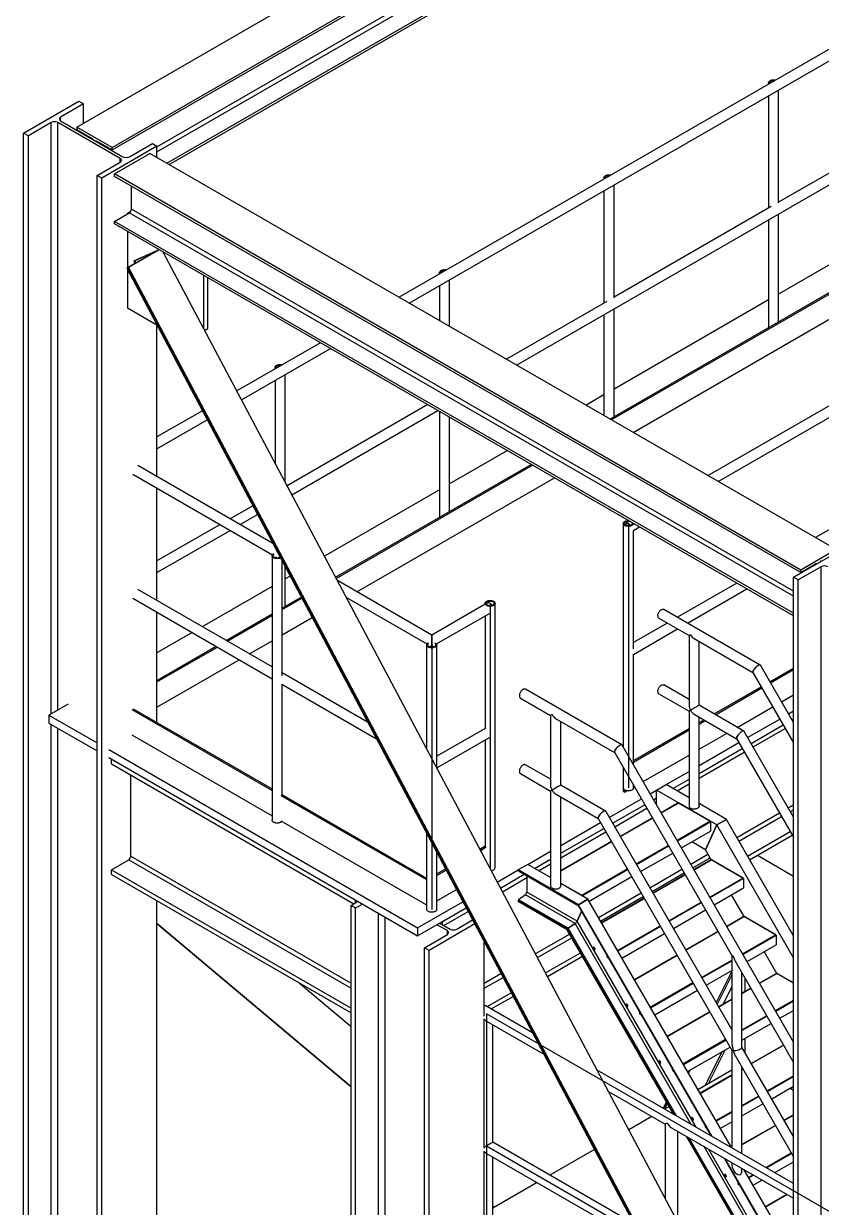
# Model space of a CAD drawing. Header units: inches. Extents: x -1490 to 2215, y -1057 to 1547.
# Drawn here: x -1363.4 to -1260, y 1190.7 to 1344.2 of the extents above; entities that cross this region are included whole.
import ezdxf

# ---------------------------------------------------------------- set-up
doc = ezdxf.new("R2010")
doc.units = ezdxf.units.IN
doc.header["$MEASUREMENT"] = 0

msp = doc.modelspace()

# ---------------------------------------------------------------- linework, layer by layer
at = {"color": 7, "linetype": 'Continuous', "lineweight": 25}
for p, q in [((-1356.51, 1330.75), (-1094.53, 1481.99)), ((-1351.92, 1328.1), (-1089.94, 1479.34)), ((-1351.92, 1327.78), (-1223.22, 1402.07)), ((-1346.11, 1328.19), (-1223.22, 1399.13)), ((-1346.11, 1327.53), (-1223.22, 1398.47)), ((-1344.83, 1326.05), (-1221.3, 1397.36)), ((-1344.54, 1325.88), (-1223.22, 1395.92)), ((-1193.41, 1378.71), (-1314.73, 1308.67)), ((-1313.42, 1307.91), (-1192.09, 1377.95)), ((-1299.49, 1299.88), (-1178.17, 1369.91)), ((-1287.4, 1292.89), (-1166.08, 1362.93)), ((-1287.22, 1292.79), (-1165.9, 1362.83)), ((-1284.39, 1291.16), (-1163.07, 1361.19)), ((-1266.84, 1336.5), (-1266.84, 1336.32)), ((-1265.53, 1320.91), (-1265.53, 1335.56)), ((-1363.39, 1329.97), (-1356.22, 1334.11)), ((-1355.62, 1333.76), (-1358.6, 1332.04)), ((-1356.22, 1334.11), (-1355.62, 1333.76)), ((-1355.62, 1331.27), (-1355.62, 1333.76)), ((-1266.84, 1334.8), (-1266.84, 1320.24)), ((-1245.17, 1332.75), (-1265.53, 1321)), ((-1359.81, 1331.34), (-1362.78, 1329.63)), ((-1359.81, 1254.67), (-1359.81, 1331.34)), ((-1350.9, 1326.69), (-1358.96, 1331.34)), ((-1358.96, 1255.16), (-1358.96, 1331.34)), ((-1358.6, 1331.55), (-1358.6, 1332.04)), ((-1358.6, 1331.55), (-1350.54, 1326.9)), ((-1356.51, 1330.75), (-1356.51, 1330.43)), ((-1351.92, 1328.1), (-1356.51, 1330.75)), ((-1362.78, 1329.63), (-1363.39, 1329.97)), ((-1363.39, 1053.24), (-1363.39, 1329.97)), ((-1362.78, 1052.89), (-1362.78, 1329.63)), ((-1356.51, 1330.43), (-1354.58, 1329.32)), ((-1355.62, 1329.83), (-1355.62, 1329.91)), ((-1353.91, 1328.85), (-1353.84, 1328.89)), ((-1353.84, 1328.89), (-1351.92, 1327.78)), ((-1346.11, 1328.27), (-1353.27, 1324.13)), ((-1351.92, 1327.78), (-1351.92, 1328.1)), ((-1349.69, 1326.9), (-1346.71, 1328.62)), ((-1346.71, 1328.62), (-1346.11, 1328.27)), ((-1346.11, 1326.78), (-1346.11, 1328.27)), ((-1353.87, 1324.48), (-1350.9, 1326.2)), ((-1351.63, 1324.67), (-1347.04, 1327.32)), ((-1350.9, 1326.2), (-1350.9, 1326.69)), ((-1258.07, 1275.96), (-1347.04, 1327.32)), ((-1351.63, 1324.34), (-1351.63, 1324.67)), ((-1262.67, 1273.31), (-1351.63, 1324.67)), ((-1353.27, 1324.13), (-1353.87, 1324.48)), ((-1353.87, 1047.75), (-1353.87, 1324.48)), ((-1353.27, 1047.4), (-1353.27, 1324.13)), ((-1262.67, 1272.99), (-1351.63, 1324.34)), ((-1349.42, 1320.12), (-1349.42, 1323.07)), ((-1288.17, 1324.19), (-1288.17, 1324.01)), ((-1286.85, 1308.6), (-1286.85, 1323.25)), ((-1288.17, 1322.49), (-1288.17, 1307.93)), ((-1263.6, 1270.58), (-1349.42, 1320.12)), ((-1266.49, 1320.44), (-1286.85, 1308.69)), ((-1245.52, 1320.64), (-1265.53, 1309.09)), ((-1351.63, 1318.52), (-1349.7, 1319.63)), ((-1263.6, 1267.7), (-1351.63, 1318.52)), ((-1351.63, 1318.2), (-1351.63, 1318.52)), ((-1349.95, 1319.57), (-1349.52, 1319.82)), ((-1349.88, 1319.53), (-1349.95, 1319.57)), ((-1349.95, 1319.57), (-1349.95, 1319.49)), ((-1263.6, 1269.93), (-1349.7, 1319.63)), ((-1266.84, 1318.72), (-1266.84, 1304.76)), ((-1265.53, 1305.52), (-1265.53, 1319.48)), ((-1263.6, 1267.38), (-1351.63, 1318.2)), ((-1349.95, 1317.23), (-1349.95, 1312.49)), ((-1349.84, 1312.56), (-1346.61, 1314.42)), ((-1345.81, 1314.83), (-1349.8, 1312.53)), ((-1346.58, 1314.46), (-1349, 1313.39)), ((-1348.73, 1313.58), (-1345.84, 1314.85)), ((-1346.58, 1314.46), (-1346.58, 1314.45)), ((-1345.33, 1314.56), (-1263.6, 1160.43)), ((-1350.02, 1312.44), (-1265.96, 1153.94)), ((-1349.95, 1312.32), (-1349.95, 1307.32)), ((-1349.8, 1312.53), (-1349.93, 1312.47)), ((-1349.93, 1312.47), (-1265.87, 1153.97)), ((-1349.8, 1312.53), (-1265.74, 1154.03)), ((-1349.09, 1313.36), (-1348.94, 1313.08)), ((-1349, 1313.39), (-1348.86, 1313.13)), ((-1348.91, 1313.47), (-1348.73, 1313.58)), ((-1227.23, 1312.94), (-1274.68, 1285.55)), ((-1340.05, 1304.61), (-1340.05, 1311.51)), ((-1339.52, 1304.62), (-1339.52, 1311.21)), ((-1309.49, 1311.88), (-1309.49, 1311.7)), ((-1308.18, 1304.89), (-1308.18, 1310.94)), ((-1273.36, 1284.79), (-1226.45, 1311.87)), ((-1309.49, 1310.18), (-1309.49, 1305.65)), ((-1287.82, 1308.13), (-1300.81, 1300.63)), ((-1266.84, 1308.33), (-1286.85, 1296.78)), ((-1349.95, 1307.32), (-1346.13, 1305.12)), ((-1288.17, 1306.41), (-1288.17, 1293.34)), ((-1286.85, 1293.21), (-1286.85, 1307.17)), ((-1346.11, 1285.43), (-1346.11, 1305.07)), ((-1339.93, 1304.38), (-1339.52, 1304.62)), ((-1324.93, 1302.78), (-1335.77, 1296.53)), ((-1335.15, 1295.36), (-1323.62, 1302.02)), ((-1265.72, 1301.94), (-1265.73, 1301.93)), ((-1330.81, 1299.57), (-1330.81, 1299.39)), ((-1329.5, 1284.7), (-1329.5, 1298.63)), ((-1330.81, 1297.87), (-1330.81, 1287.18)), ((-1288.17, 1296.02), (-1290.49, 1294.68)), ((-1227.23, 1296.87), (-1260.76, 1277.51)), ((-1340.22, 1293.96), (-1346.11, 1290.56)), ((-1311.01, 1294.75), (-1329.24, 1284.22)), ((-1328.62, 1283.06), (-1309.69, 1293.99)), ((-1309.49, 1293.87), (-1309.49, 1280.14)), ((-1346.11, 1289.04), (-1339.6, 1292.8)), ((-1308.18, 1280.9), (-1308.18, 1293.11)), ((-1300.69, 1288.79), (-1308.18, 1284.47)), ((-1331.1, 1276.76), (-1348.58, 1286.86)), ((-1322.95, 1272.37), (-1297.6, 1287)), ((-1322.87, 1272.21), (-1297.42, 1286.9)), ((-1349.24, 1285.72), (-1331.15, 1275.28)), ((-1320.21, 1270.48), (-1294.59, 1285.27)), ((-1346.11, 1269.35), (-1346.11, 1283.91)), ((-1309.49, 1283.71), (-1324.41, 1275.1)), ((-1333.69, 1281.65), (-1336.63, 1279.96)), ((-1335.31, 1279.2), (-1333.07, 1280.49)), ((-1337.94, 1279.2), (-1346.11, 1274.48)), ((-1285.67, 1279.35), (-1285.67, 1250.33)), ((-1285.21, 1279.47), (-1285.35, 1279.39)), ((-1284.35, 1279.17), (-1284.35, 1279.35)), ((-1284.35, 1278.45), (-1283.57, 1278.9)), ((-1346.11, 1272.97), (-1336.63, 1278.44)), ((-1308.36, 1277.32), (-1308.37, 1277.31)), ((-1284.35, 1263.1), (-1284.35, 1278.45)), ((-1263.6, 1272.37), (-1256.43, 1276.5)), ((-1258.07, 1275.96), (-1262.67, 1273.31)), ((-1331.18, 1275.16), (-1331.18, 1240.87)), ((-1330.73, 1275.04), (-1330.44, 1274.86)), ((-1329.94, 1274.58), (-1329.94, 1274.57)), ((-1329.87, 1259.58), (-1329.87, 1274.45)), ((-1262.67, 1272.99), (-1260.74, 1274.1)), ((-1260.67, 1274.06), (-1260.74, 1274.1)), ((-1329.5, 1268.59), (-1329.5, 1273.75)), ((-1328.85, 1272.53), (-1329.5, 1272.16)), ((-1262.99, 1272.02), (-1263.6, 1272.37)), ((-1263.6, 995.63), (-1263.6, 1272.37)), ((-1260.02, 1273.74), (-1262.99, 1272.02)), ((-1262.67, 1273.31), (-1262.67, 1272.99)), ((-1260.02, 1150.95), (-1260.02, 1273.74)), ((-1331.18, 1271.19), (-1340.24, 1265.96)), ((-1310.5, 1264.87), (-1322.72, 1271.93)), ((-1270.96, 1271.62), (-1278.65, 1267.19)), ((-1277.33, 1266.43), (-1269.64, 1270.87)), ((-1262.99, 995.28), (-1262.99, 1272.02)), ((-1349.24, 1269.64), (-1331.18, 1259.22)), ((-1331.18, 1260.74), (-1348.58, 1270.78)), ((-1329.87, 1268.37), (-1327.4, 1269.8)), ((-1329.87, 1268.17), (-1327.32, 1269.64)), ((-1321.56, 1269.74), (-1311.13, 1263.72)), ((-1321.55, 1269.71), (-1321.53, 1269.72)), ((-1346.11, 1253.64), (-1346.11, 1267.83)), ((-1303.59, 1268.86), (-1310.5, 1264.87)), ((-1303.59, 1268.98), (-1303.59, 1268.86)), ((-1303.29, 1269.03), (-1303.4, 1268.97)), ((-1302.28, 1234.69), (-1302.28, 1268.98)), ((-1267.91, 1260.99), (-1280.41, 1268.2)), ((-1337.14, 1264.18), (-1331.18, 1267.62)), ((-1336.96, 1264.07), (-1331.18, 1267.41)), ((-1329.87, 1264.9), (-1325.99, 1267.14)), ((-1309.87, 1263.72), (-1302.99, 1267.69)), ((-1303.59, 1267.34), (-1303.59, 1252.78)), ((-1279.96, 1266.43), (-1284.35, 1263.89)), ((-1281.07, 1267.06), (-1277.15, 1264.81)), ((-1341.55, 1265.2), (-1346.11, 1262.58)), ((-1329.69, 1265.01), (-1329.7, 1265)), ((-1310.5, 1263.35), (-1310.5, 1264.87)), ((-1310.5, 1264.87), (-1310.5, 1263.58)), ((-1284.35, 1262.37), (-1278.65, 1265.67)), ((-1277.15, 1264.81), (-1277.15, 1255.77)), ((-1346.11, 1259), (-1338.45, 1263.42)), ((-1346.11, 1258.8), (-1338.28, 1263.32)), ((-1334.13, 1262.44), (-1331.18, 1264.14)), ((-1311.16, 1263.6), (-1311.16, 1250.12)), ((-1310.71, 1263.48), (-1310.5, 1263.35)), ((-1310.5, 1263.58), (-1310.5, 1263.35)), ((-1310.5, 1263.35), (-1310.29, 1263.48)), ((-1309.84, 1247.64), (-1309.84, 1263.6)), ((-1276.49, 1264.43), (-1268.86, 1260.02)), ((-1275.84, 1255.77), (-1275.84, 1264.05)), ((-1346.11, 1255.53), (-1335.45, 1261.68)), ((-1284.35, 1248.05), (-1284.35, 1262.38)), ((-1263.6, 1253.53), (-1267.89, 1260.97)), ((-1266.66, 1258.83), (-1263.6, 1260.6)), ((-1266.57, 1258.68), (-1263.6, 1260.39)), ((-1318.81, 1253.6), (-1329.87, 1259.98)), ((-1268.87, 1260.04), (-1263.6, 1250.9)), ((-1329.94, 1258.5), (-1317.65, 1251.41)), ((-1329.87, 1244.16), (-1329.87, 1258.46)), ((-1285.86, 1250.63), (-1298.35, 1257.85)), ((-1281.07, 1257.27), (-1277.15, 1255.01)), ((-1277.15, 1256.53), (-1280.41, 1258.41)), ((-1273.9, 1254.65), (-1267.79, 1258.17)), ((-1273.72, 1254.55), (-1267.71, 1258.02)), ((-1265.15, 1256.23), (-1263.6, 1257.12)), ((-1357.61, 1255.93), (-1360.11, 1254.49)), ((-1299.01, 1256.71), (-1295.09, 1254.45)), ((-1270.04, 1252.42), (-1275.84, 1255.77)), ((-1270.89, 1252.91), (-1266.29, 1255.57)), ((-1360.11, 1254.49), (-1353.87, 1250.89)), ((-1360.11, 1254.49), (-1360.11, 1253.47)), ((-1349.37, 1255.22), (-1331.18, 1244.72)), ((-1349.2, 1255.32), (-1331.18, 1244.92)), ((-1295.09, 1254.45), (-1295.09, 1245.41)), ((-1294.44, 1254.07), (-1286.8, 1249.66)), ((-1277.15, 1255.01), (-1277.15, 1242.68)), ((-1276.49, 1254.63), (-1270.98, 1251.44)), ((-1275.84, 1242.68), (-1275.84, 1254.25)), ((-1269.55, 1251.59), (-1265.38, 1253.99)), ((-1264.24, 1254.65), (-1263.6, 1255.03)), ((-1263.8, 1253.89), (-1263.6, 1254)), ((-1263.8, 1253.89), (-1263.6, 1254)), ((-1360.11, 1253.47), (-1353.87, 1249.87)), ((-1359.81, 1054.61), (-1359.81, 1253.29)), ((-1358.96, 1054.61), (-1358.96, 1252.8)), ((-1303.59, 1252.78), (-1309.84, 1249.18)), ((-1293.78, 1245.41), (-1293.78, 1253.69)), ((-1284.35, 1248.61), (-1277.15, 1252.77)), ((-1284.35, 1248.41), (-1277.15, 1252.57)), ((-1275.84, 1253.53), (-1275.21, 1253.89)), ((-1275.84, 1253.33), (-1275.04, 1253.79)), ((-1269.11, 1250.82), (-1264.94, 1253.23)), ((-1269.11, 1250.82), (-1264.94, 1253.23)), ((-1268.84, 1250.37), (-1264.68, 1252.77)), ((-1349.37, 1251.95), (-1331.18, 1241.45)), ((-1309.84, 1247.66), (-1302.99, 1251.61)), ((-1303.59, 1251.27), (-1303.59, 1237.51)), ((-1275.84, 1250.06), (-1272.21, 1252.15)), ((-1275.84, 1247.96), (-1270.69, 1250.93)), ((-1270.99, 1251.46), (-1263.6, 1238.65)), ((-1263.6, 1241.28), (-1270.01, 1252.39)), ((-1352.37, 1250.02), (-1312.32, 1226.9)), ((-1286.81, 1249.68), (-1271.59, 1223.32)), ((-1263.6, 1212.1), (-1285.83, 1250.61)), ((-1275.84, 1246.94), (-1270.24, 1250.17)), ((-1275.84, 1246.94), (-1270.24, 1250.17)), ((-1275.84, 1246.33), (-1269.98, 1249.71)), ((-1352.37, 1249), (-1312.32, 1225.88)), ((-1352.02, 1248.79), (-1320.42, 1230.55)), ((-1352.02, 1248.18), (-1352.02, 1248.79)), ((-1352.02, 1248.18), (-1320.59, 1230.04)), ((-1295.09, 1246.17), (-1298.35, 1248.05)), ((-1283.09, 1245.87), (-1277.15, 1249.3)), ((-1349.49, 1236.21), (-1349.49, 1246.72)), ((-1299.01, 1246.91), (-1295.09, 1244.65)), ((-1285.67, 1247.7), (-1285.67, 1245.05)), ((-1285.63, 1244.61), (-1285.63, 1247.63)), ((-1280.12, 1245.49), (-1277.15, 1247.2)), ((-1287.98, 1242.06), (-1293.78, 1245.41)), ((-1285.45, 1244.51), (-1285.45, 1244.77)), ((-1284.35, 1245.05), (-1284.35, 1245.42)), ((-1284.35, 1245.14), (-1284.23, 1245.21)), ((-1282.18, 1244.3), (-1281.36, 1244.77)), ((-1281.36, 1244.77), (-1280.12, 1245.49)), ((-1281.36, 1242.86), (-1281.36, 1244.77)), ((-1273.55, 1240.27), (-1281.36, 1244.77)), ((-1277.15, 1243.78), (-1280.12, 1245.49)), ((-1279.23, 1244.98), (-1277.15, 1246.18)), ((-1279.23, 1244.98), (-1277.15, 1246.18)), ((-1278.7, 1244.67), (-1277.15, 1245.57)), ((-1330.06, 1244.07), (-1311.16, 1233.16)), ((-1329.92, 1244.19), (-1311.16, 1233.36)), ((-1295.09, 1244.65), (-1295.09, 1232.32)), ((-1294.44, 1244.27), (-1288.92, 1241.09)), ((-1293.78, 1232.32), (-1293.78, 1243.89)), ((-1287.49, 1241.23), (-1283.32, 1243.64)), ((-1285.63, 1244.61), (-1285.45, 1244.51)), ((-1285.45, 1244.51), (-1285.15, 1244.68)), ((-1281.74, 1243.53), (-1281.36, 1243.75)), ((-1281.74, 1243.53), (-1281.36, 1243.75)), ((-1271.6, 1213.71), (-1287.95, 1242.03)), ((-1287.05, 1240.47), (-1282.88, 1242.87)), ((-1287.05, 1240.47), (-1282.88, 1242.87)), ((-1286.78, 1240.01), (-1282.62, 1242.41)), ((-1281.48, 1243.07), (-1281.36, 1243.14)), ((-1278.56, 1243.1), (-1280.76, 1241.83)), ((-1280.75, 1241.81), (-1278.53, 1243.09)), ((-1274.43, 1240.73), (-1278.53, 1243.09)), ((-1274.4, 1240.73), (-1278.5, 1243.1)), ((-1272.31, 1240.98), (-1275.84, 1243.02)), ((-1270.95, 1238.63), (-1265.42, 1241.82)), ((-1264.29, 1242.48), (-1263.6, 1242.87)), ((-1264, 1241.99), (-1263.6, 1242.22)), ((-1330.06, 1240.8), (-1311.16, 1229.89)), ((-1293.78, 1237.6), (-1288.63, 1240.58)), ((-1288.93, 1241.1), (-1271.59, 1211.07)), ((-1281.9, 1241.17), (-1286.06, 1238.76)), ((-1286.05, 1238.75), (-1281.89, 1241.15)), ((-1278.7, 1238.27), (-1274.43, 1240.73)), ((-1278.66, 1238.19), (-1274.39, 1240.66)), ((-1275.02, 1237.03), (-1273.55, 1240.27)), ((-1273.55, 1240.27), (-1275.02, 1237.03)), ((-1274.4, 1240.7), (-1274.39, 1240.71)), ((-1274.4, 1240.68), (-1274.37, 1240.69)), ((-1274.39, 1240.71), (-1274.39, 1240.68)), ((-1274.39, 1240.66), (-1274.35, 1240.68)), ((-1274.37, 1240.69), (-1274.35, 1240.68)), ((-1274.35, 1240.68), (-1274.35, 1239.44)), ((-1273.55, 1240.27), (-1272.31, 1240.98)), ((-1272.31, 1240.98), (-1273.55, 1240.27)), ((-1263.6, 1223.03), (-1273.55, 1240.27)), ((-1263.6, 1225.88), (-1272.31, 1240.98)), ((-1270.67, 1238.14), (-1265.14, 1241.33)), ((-1311.16, 1239.16), (-1311.16, 1229.31)), ((-1293.78, 1236.58), (-1288.19, 1239.81)), ((-1293.78, 1236.58), (-1288.19, 1239.81)), ((-1293.78, 1235.97), (-1287.92, 1239.35)), ((-1278.13, 1237.27), (-1274.35, 1239.44)), ((-1269.55, 1236.2), (-1264.02, 1239.39)), ((-1269.29, 1235.74), (-1263.76, 1238.93)), ((-1304.26, 1237.12), (-1303.56, 1237.53)), ((-1304.18, 1236.96), (-1303.43, 1237.4)), ((-1287.2, 1238.11), (-1293.78, 1234.31)), ((-1293.78, 1234.29), (-1287.19, 1238.09)), ((-1284.01, 1235.2), (-1279.84, 1237.61)), ((-1283.97, 1235.13), (-1279.8, 1237.54)), ((-1275.02, 1237.03), (-1276.77, 1238.05)), ((-1352.02, 1234.42), (-1349.77, 1235.72)), ((-1349.77, 1235.72), (-1320.96, 1219.08)), ((-1349.49, 1236.21), (-1320.96, 1219.74)), ((-1309.84, 1229.31), (-1309.84, 1236.68)), ((-1298.06, 1235.13), (-1295.09, 1236.84)), ((-1297.17, 1234.62), (-1295.09, 1235.82)), ((-1297.17, 1234.62), (-1295.09, 1235.82)), ((-1283.43, 1234.2), (-1279.26, 1236.61)), ((-1276.92, 1235.18), (-1274.69, 1236.47)), ((-1276.64, 1234.69), (-1274.41, 1235.98)), ((-1274.31, 1235.74), (-1276.51, 1234.46)), ((-1276.5, 1234.45), (-1274.28, 1235.73)), ((-1274.27, 1235.74), (-1275.02, 1237.03)), ((-1270.18, 1233.37), (-1274.28, 1235.73)), ((-1270.15, 1233.37), (-1274.25, 1235.74)), ((-1268.27, 1236.32), (-1263.6, 1233.63)), ((-1352.02, 1233.81), (-1352.02, 1234.42)), ((-1352.02, 1234.42), (-1320.96, 1216.5)), ((-1309.84, 1233.9), (-1308.71, 1234.55)), ((-1309.84, 1233.69), (-1308.63, 1234.4)), ((-1302, 1232.85), (-1299.3, 1234.42)), ((-1298.06, 1235.13), (-1299.3, 1234.42)), ((-1299.3, 1234.42), (-1299.3, 1234.34)), ((-1291.49, 1229.91), (-1299.3, 1234.42)), ((-1291.52, 1229.85), (-1299.3, 1234.34)), ((-1299.27, 1234.29), (-1291.52, 1229.81)), ((-1295.09, 1233.42), (-1298.06, 1235.13)), ((-1296.64, 1234.31), (-1295.09, 1235.21)), ((-1291.05, 1231.14), (-1285.15, 1234.55)), ((-1291.01, 1231.06), (-1285.1, 1234.48)), ((-1282.23, 1232.12), (-1278.06, 1234.52)), ((-1281.94, 1231.63), (-1277.78, 1234.03)), ((-1352.02, 1233.81), (-1320.96, 1215.88)), ((-1301.59, 1232.07), (-1298.51, 1233.85)), ((-1301.59, 1232.07), (-1298.51, 1233.85)), ((-1301.34, 1231.6), (-1298.19, 1233.42)), ((-1298.19, 1233.66), (-1298.19, 1231.54)), ((-1295.09, 1233.55), (-1295.18, 1233.5)), ((-1295.15, 1233.5), (-1295.09, 1233.53)), ((-1295.15, 1233.5), (-1295.09, 1233.47)), ((-1293.78, 1232.71), (-1291.05, 1231.14)), ((-1290.26, 1230.63), (-1293.78, 1232.66)), ((-1290.1, 1230.35), (-1284.57, 1233.55)), ((-1277.65, 1233.81), (-1281.81, 1231.4)), ((-1281.8, 1231.39), (-1277.64, 1233.79)), ((-1274.45, 1230.9), (-1270.18, 1233.37)), ((-1274.41, 1230.83), (-1270.14, 1233.3)), ((-1270.15, 1233.34), (-1270.14, 1233.35)), ((-1270.15, 1233.32), (-1270.12, 1233.33)), ((-1270.14, 1233.35), (-1270.14, 1233.32)), ((-1270.14, 1233.3), (-1270.1, 1233.32)), ((-1270.12, 1233.33), (-1270.1, 1233.32)), ((-1270.1, 1233.32), (-1270.1, 1232.08)), ((-1309.84, 1230.43), (-1307.3, 1231.89)), ((-1298.36, 1231.21), (-1299.23, 1230.54)), ((-1291.91, 1227.48), (-1298.36, 1231.21)), ((-1291.65, 1227.76), (-1298.19, 1231.54)), ((-1291.05, 1231.11), (-1291.05, 1231.14)), ((-1288.9, 1228.27), (-1283.37, 1231.46)), ((-1288.61, 1227.78), (-1283.08, 1230.97)), ((-1273.88, 1229.9), (-1270.1, 1232.08)), ((-1270.02, 1228.38), (-1271.65, 1231.19)), ((-1346.11, 1230.39), (-1346.1, 1230.4)), ((-1346.11, 1051.53), (-1346.11, 1230.4)), ((-1320.96, 1229.83), (-1320.06, 1230.35)), ((-1320.36, 1229.48), (-1320.96, 1229.83)), ((-1320.96, 1028.75), (-1320.96, 1229.83)), ((-1320.42, 1230.55), (-1320.42, 1230.14)), ((-1319.46, 1230), (-1320.36, 1229.48)), ((-1320.36, 1028.4), (-1320.36, 1229.48)), ((-1312.32, 1226.9), (-1306.45, 1230.29)), ((-1312.32, 1225.88), (-1306.04, 1229.51)), ((-1309.1, 1227.74), (-1306.04, 1229.51)), ((-1292.93, 1226.74), (-1299.3, 1230.41)), ((-1299.3, 1230.41), (-1299.3, 1230.33)), ((-1292.96, 1226.67), (-1299.3, 1230.33)), ((-1292.83, 1226.85), (-1299.23, 1230.54)), ((-1291.53, 1229.82), (-1274.26, 1199.91)), ((-1291.52, 1229.85), (-1291.49, 1229.91)), ((-1291.49, 1229.91), (-1291.52, 1229.85)), ((-1274.23, 1199.89), (-1291.52, 1229.85)), ((-1291.49, 1229.91), (-1290.26, 1230.63)), ((-1290.26, 1230.63), (-1291.49, 1229.91)), ((-1274.13, 1199.84), (-1291.49, 1229.91)), ((-1271.66, 1198.41), (-1290.26, 1230.63)), ((-1282.95, 1230.74), (-1288.48, 1227.55)), ((-1288.47, 1227.54), (-1282.94, 1230.73)), ((-1279.76, 1227.84), (-1275.59, 1230.25)), ((-1279.72, 1227.77), (-1275.55, 1230.18)), ((-1317.38, 1030.12), (-1317.38, 1228.8)), ((-1316.53, 1030.12), (-1316.53, 1228.31)), ((-1308.93, 1227.23), (-1305.79, 1229.04)), ((-1307.26, 1226.75), (-1305.21, 1227.94)), ((-1291.65, 1227.76), (-1291.07, 1229.04)), ((-1291.07, 1229.04), (-1291.65, 1227.76)), ((-1279.18, 1226.84), (-1275.01, 1229.25)), ((-1270.06, 1228.37), (-1272.26, 1227.1)), ((-1272.25, 1227.09), (-1270.03, 1228.37)), ((-1265.93, 1226.01), (-1270.03, 1228.37)), ((-1265.9, 1226.01), (-1270, 1228.37)), ((-1346.11, 1227.52), (-1320.96, 1206.36)), ((-1346.11, 1227.47), (-1320.96, 1206.31)), ((-1346.11, 1227.46), (-1320.96, 1206.3)), ((-1312.32, 1226.9), (-1312.32, 1225.88)), ((-1304.92, 1227.41), (-1310.84, 1223.99)), ((-1308.47, 1226.55), (-1309.82, 1227.32)), ((-1309.46, 1227.53), (-1308.11, 1226.75)), ((-1309.1, 1227.33), (-1309.1, 1227.74)), ((-1308.47, 1226.06), (-1308.47, 1226.55)), ((-1292.96, 1226.67), (-1292.93, 1226.74)), ((-1292.93, 1226.74), (-1292.96, 1226.67)), ((-1279.13, 1202.72), (-1292.96, 1226.67)), ((-1279.03, 1202.67), (-1292.93, 1226.74)), ((-1292.83, 1226.85), (-1291.91, 1227.48)), ((-1291.91, 1227.48), (-1292.83, 1226.85)), ((-1278.79, 1202.53), (-1292.83, 1226.85)), ((-1276.86, 1201.41), (-1291.91, 1227.48)), ((-1276.23, 1201.05), (-1291.65, 1227.76)), ((-1286.43, 1223.99), (-1280.9, 1227.19)), ((-1286.38, 1223.92), (-1280.85, 1227.11)), ((-1273.4, 1226.45), (-1277.56, 1224.04)), ((-1277.55, 1224.03), (-1273.39, 1226.43)), ((-1311.45, 1224.34), (-1308.47, 1226.06)), ((-1303.68, 1215.48), (-1303.68, 1225.06)), ((-1297.07, 1223.55), (-1292.63, 1226.11)), ((-1296.8, 1223.05), (-1292.35, 1225.62)), ((-1285.85, 1222.99), (-1280.32, 1226.19)), ((-1270.2, 1223.54), (-1265.93, 1226.01)), ((-1270.16, 1223.47), (-1265.89, 1225.94)), ((-1265.9, 1225.98), (-1265.89, 1225.98)), ((-1265.9, 1225.96), (-1265.87, 1225.97)), ((-1265.89, 1225.98), (-1265.89, 1225.96)), ((-1265.89, 1225.94), (-1265.85, 1225.96)), ((-1265.87, 1225.97), (-1265.85, 1225.96)), ((-1265.85, 1225.96), (-1265.85, 1224.72)), ((-1311.45, 1023.26), (-1311.45, 1224.34)), ((-1310.84, 1223.99), (-1311.45, 1224.34)), ((-1310.84, 1022.91), (-1310.84, 1223.99)), ((-1295.75, 1221.07), (-1291.23, 1223.68)), ((-1278.7, 1223.38), (-1284.23, 1220.19)), ((-1284.22, 1220.18), (-1278.69, 1223.37)), ((-1271.6, 1223.33), (-1271.6, 1212.18)), ((-1269.63, 1222.54), (-1265.85, 1224.72)), ((-1265.77, 1221.01), (-1267.4, 1223.83)), ((-1295.5, 1220.6), (-1290.96, 1223.22)), ((-1275.51, 1220.48), (-1271.6, 1222.74)), ((-1275.47, 1220.41), (-1271.6, 1222.64)), ((-1271.05, 1222.39), (-1263.6, 1209.47)), ((-1303.68, 1219.74), (-1301.52, 1220.98)), ((-1303.68, 1219.08), (-1301.25, 1220.48)), ((-1274.93, 1219.48), (-1271.6, 1221.4)), ((-1271.6, 1221.3), (-1273.63, 1217.24)), ((-1271.6, 1220.84), (-1273.51, 1217.03)), ((-1270.29, 1211.42), (-1270.29, 1221.06)), ((-1269.88, 1218.66), (-1269.88, 1220.35)), ((-1265.81, 1221.01), (-1268.01, 1219.74)), ((-1268, 1219.73), (-1265.78, 1221.01)), ((-1263.6, 1219.75), (-1265.78, 1221.01)), ((-1263.6, 1219.77), (-1265.75, 1221.01)), ((-1327.63, 1219.74), (-1320.96, 1214.12)), ((-1282.18, 1216.63), (-1276.65, 1219.82)), ((-1282.13, 1216.56), (-1276.6, 1219.75)), ((-1281.6, 1215.63), (-1276.07, 1218.82)), ((-1271.6, 1219.29), (-1272.74, 1217.01)), ((-1269.15, 1219.08), (-1270.29, 1218.43)), ((-1270.29, 1218.41), (-1269.14, 1219.07)), ((-1303.33, 1216.7), (-1300.2, 1218.5)), ((-1302.8, 1216.39), (-1299.95, 1218.03)), ((-1271.6, 1217.67), (-1273.31, 1216.68)), ((-1273.3, 1216.67), (-1271.6, 1217.65)), ((-1265.95, 1216.18), (-1263.6, 1217.54)), ((-1265.91, 1216.11), (-1263.6, 1217.45)), ((-1297.44, 1213.29), (-1303.57, 1216.83)), ((-1274.45, 1216.02), (-1279.98, 1212.83)), ((-1279.97, 1212.82), (-1274.44, 1216.01)), ((-1265.38, 1215.18), (-1263.6, 1216.21)), ((-1303.68, 1198.33), (-1303.68, 1215.1)), ((-1303.4, 1214.82), (-1295.97, 1210.53)), ((-1302.57, 1199.11), (-1302.57, 1214.34)), ((-1270.29, 1213.68), (-1267.09, 1215.52)), ((-1270.29, 1213.59), (-1267.05, 1215.45)), ((-1270.29, 1212.35), (-1266.51, 1214.52)), ((-1269.88, 1210.73), (-1269.88, 1212.58)), ((-1277.93, 1209.27), (-1272.4, 1212.46)), ((-1277.88, 1209.2), (-1272.35, 1212.39)), ((-1277.35, 1208.27), (-1271.82, 1211.46)), ((-1272.46, 1211.09), (-1274.67, 1206.68)), ((-1271.6, 1211.08), (-1271.6, 1198.38)), ((-1263.6, 1199.85), (-1270.29, 1211.44)), ((-1264.9, 1211.72), (-1269.06, 1209.32)), ((-1269.05, 1209.3), (-1264.89, 1211.71)), ((-1263.6, 1212.47), (-1263.76, 1212.38)), ((-1263.75, 1212.37), (-1263.6, 1212.45)), ((-1272.87, 1210.86), (-1275.08, 1206.44)), ((-1271.05, 1210.14), (-1263.6, 1197.22)), ((-1263.6, 1193.76), (-1289.07, 1208.46)), ((-1277.03, 1208.46), (-1277.23, 1208.06)), ((-1271.6, 1208.45), (-1275.99, 1205.92)), ((-1270.29, 1197.62), (-1270.29, 1208.81)), ((-1270.2, 1208.66), (-1270.29, 1208.61)), ((-1270.29, 1208.59), (-1270.19, 1208.65)), ((-1271.6, 1207.85), (-1275.73, 1205.47)), ((-1275.72, 1205.45), (-1271.6, 1207.83)), ((-1267.01, 1205.76), (-1263.6, 1207.73)), ((-1266.97, 1205.69), (-1263.6, 1207.63)), ((-1266.43, 1204.76), (-1263.6, 1206.39)), ((-1287.6, 1205.7), (-1280.24, 1201.45)), ((-1270.29, 1203.87), (-1268.15, 1205.1)), ((-1270.29, 1203.77), (-1268.1, 1205.03)), ((-1263.6, 1205.82), (-1264.09, 1206.11)), ((-1280.08, 1204.37), (-1280.51, 1203.52)), ((-1279.96, 1204.16), (-1280.33, 1203.42)), ((-1279.73, 1203.76), (-1280.32, 1203.41)), ((-1270.29, 1202.53), (-1267.57, 1204.1)), ((-1281.98, 1202.46), (-1284.97, 1200.73)), ((-1273.68, 1201.91), (-1271.6, 1203.11)), ((-1273.63, 1201.84), (-1271.6, 1203.01)), ((-1273.1, 1200.91), (-1271.6, 1201.77)), ((-1263.6, 1202.66), (-1264.81, 1201.96)), ((-1264.8, 1201.94), (-1263.6, 1202.64)), ((-1280.24, 1201.45), (-1280.24, 1191.81)), ((-1279.41, 1200.97), (-1263.6, 1191.84)), ((-1278.58, 1188.68), (-1278.58, 1200.49)), ((-1265.95, 1201.3), (-1270.29, 1198.8)), ((-1270.29, 1198.78), (-1265.94, 1201.29)), ((-1284.33, 1188.58), (-1302.57, 1199.11)), ((-1264.28, 1177), (-1277.47, 1199.85)), ((-1264.18, 1176.95), (-1277.37, 1199.79)), ((-1263.95, 1176.81), (-1277.13, 1199.66)), ((-1303.68, 1180.99), (-1303.68, 1197.95)), ((-1303.4, 1197.67), (-1282.87, 1185.82)), ((-1302.57, 1181.48), (-1302.57, 1197.19)), ((-1289.42, 1198.17), (-1295.18, 1194.84)), ((-1263.6, 1178.45), (-1275.2, 1198.54)), ((-1263.6, 1179.17), (-1274.57, 1198.17)), ((-1267.2, 1195.84), (-1263.9, 1197.74)), ((-1267.11, 1195.79), (-1263.85, 1197.67)), ((-1272.6, 1197.04), (-1263.6, 1181.44)), ((-1263.6, 1181.48), (-1272.57, 1197.02)), ((-1263.6, 1181.6), (-1272.47, 1196.96)), ((-1271.6, 1196.46), (-1271.6, 1196.13)), ((-1270.29, 1195.37), (-1270.29, 1195.7)), ((-1266.04, 1195.17), (-1263.6, 1196.58)), ((-1263.6, 1184.45), (-1270, 1195.53)), ((-1269.43, 1194.55), (-1268.86, 1194.88)), ((-1269.38, 1194.48), (-1268.77, 1194.83)), ((-1268.85, 1193.55), (-1267.7, 1194.21)), ((-1296.84, 1193.88), (-1302.57, 1190.57)), ((-1297.08, 1194.02), (-1296.88, 1193.86)), ((-1264.47, 1192.34), (-1267.23, 1190.75)), ((-1267.22, 1190.73), (-1264.45, 1192.33)), ((-1302.57, 1190.88), (-1302.35, 1190.7)), ((-1302.57, 1190.83), (-1302.39, 1190.68)), ((-1302.57, 1190.82), (-1302.39, 1190.68))]:
    msp.add_line(p, q, dxfattribs=at)
at = {"color": 7, "linetype": 'Continuous'}
for p, q in [((-1285.01, 1279.35), (-1285.01, 1245.05)), ((-1302.94, 1268.98), (-1302.94, 1234.69)), ((-1310.5, 1263.6), (-1310.5, 1229.31)), ((-1231.43, 1174.23), (-1303.4, 1215.77)), ((-1303.4, 1215.77), (-1303.4, 1181.48)), ((-1303.4, 1198.63), (-1231.43, 1157.08))]:
    msp.add_line(p, q, dxfattribs=at)
at = {"color": 7, "linetype": 'Continuous', "lineweight": 25, "flags": 128}
for points in [[(-1266.79, 1336.35), (-1266.82, 1336.4), (-1266.84, 1336.45), (-1266.84, 1336.51), (-1266.83, 1336.56), (-1266.81, 1336.61), (-1266.78, 1336.67), (-1266.73, 1336.71), (-1266.67, 1336.76), (-1266.6, 1336.79), (-1266.52, 1336.83), (-1266.43, 1336.85), (-1266.34, 1336.87), (-1266.25, 1336.88), (-1266.15, 1336.88), (-1266.05, 1336.87), (-1265.96, 1336.86), (-1265.92, 1336.85)], [(-1266.69, 1336.41), (-1266.69, 1336.41), (-1266.71, 1336.46), (-1266.71, 1336.51), (-1266.7, 1336.56), (-1266.67, 1336.61), (-1266.64, 1336.65), (-1266.59, 1336.69), (-1266.52, 1336.73), (-1266.45, 1336.76), (-1266.38, 1336.78), (-1266.29, 1336.79), (-1266.21, 1336.8), (-1266.12, 1336.8), (-1266.04, 1336.79), (-1266.03, 1336.79)], [(-1288.11, 1324.04), (-1288.14, 1324.09), (-1288.16, 1324.14), (-1288.17, 1324.2), (-1288.16, 1324.25), (-1288.14, 1324.3), (-1288.1, 1324.36), (-1288.05, 1324.4), (-1287.99, 1324.45), (-1287.92, 1324.48), (-1287.84, 1324.52), (-1287.76, 1324.54), (-1287.66, 1324.56), (-1287.57, 1324.57), (-1287.47, 1324.57), (-1287.38, 1324.56), (-1287.29, 1324.55), (-1287.25, 1324.54)], [(-1288.01, 1324.1), (-1288.01, 1324.1), (-1288.03, 1324.15), (-1288.03, 1324.2), (-1288.02, 1324.25), (-1288, 1324.3), (-1287.96, 1324.34), (-1287.91, 1324.38), (-1287.85, 1324.42), (-1287.78, 1324.45), (-1287.7, 1324.47), (-1287.62, 1324.48), (-1287.53, 1324.49), (-1287.44, 1324.49), (-1287.36, 1324.48), (-1287.35, 1324.48)], [(-1346.61, 1314.42), (-1346.59, 1314.44), (-1346.57, 1314.45), (-1346.56, 1314.46), (-1346.55, 1314.46), (-1346.55, 1314.47), (-1346.55, 1314.47), (-1346.56, 1314.46), (-1346.58, 1314.46)], [(-1349.93, 1312.47), (-1349.97, 1312.46), (-1350, 1312.45), (-1350.01, 1312.44), (-1350.02, 1312.45), (-1350.01, 1312.46), (-1349.98, 1312.47), (-1349.95, 1312.5), (-1349.9, 1312.53), (-1349.84, 1312.56)], [(-1349, 1313.39), (-1349.04, 1313.37), (-1349.07, 1313.36), (-1349.09, 1313.36), (-1349.09, 1313.36), (-1349.08, 1313.37), (-1349.05, 1313.39), (-1349.02, 1313.41), (-1348.97, 1313.44), (-1348.91, 1313.47)], [(-1309.44, 1311.73), (-1309.47, 1311.78), (-1309.48, 1311.83), (-1309.49, 1311.89), (-1309.48, 1311.94), (-1309.46, 1311.99), (-1309.42, 1312.05), (-1309.37, 1312.09), (-1309.31, 1312.14), (-1309.24, 1312.18), (-1309.16, 1312.21), (-1309.08, 1312.23), (-1308.99, 1312.25), (-1308.89, 1312.26), (-1308.8, 1312.26), (-1308.7, 1312.25), (-1308.61, 1312.24), (-1308.57, 1312.23)], [(-1309.33, 1311.79), (-1309.34, 1311.79), (-1309.35, 1311.84), (-1309.36, 1311.89), (-1309.35, 1311.94), (-1309.32, 1311.99), (-1309.28, 1312.03), (-1309.23, 1312.07), (-1309.17, 1312.11), (-1309.1, 1312.14), (-1309.02, 1312.16), (-1308.94, 1312.18), (-1308.85, 1312.18), (-1308.77, 1312.18), (-1308.68, 1312.17), (-1308.67, 1312.17)], [(-1330.76, 1299.42), (-1330.79, 1299.47), (-1330.81, 1299.52), (-1330.81, 1299.58), (-1330.8, 1299.63), (-1330.78, 1299.69), (-1330.75, 1299.74), (-1330.7, 1299.78), (-1330.64, 1299.83), (-1330.57, 1299.87), (-1330.49, 1299.9), (-1330.4, 1299.92), (-1330.31, 1299.94), (-1330.22, 1299.95), (-1330.12, 1299.95), (-1330.02, 1299.94), (-1329.93, 1299.93), (-1329.9, 1299.92)], [(-1330.66, 1299.48), (-1330.66, 1299.48), (-1330.68, 1299.53), (-1330.68, 1299.58), (-1330.67, 1299.63), (-1330.64, 1299.68), (-1330.61, 1299.72), (-1330.56, 1299.76), (-1330.5, 1299.8), (-1330.42, 1299.83), (-1330.35, 1299.85), (-1330.26, 1299.87), (-1330.18, 1299.87), (-1330.09, 1299.87), (-1330.01, 1299.86), (-1330, 1299.86)], [(-1284.35, 1279.36), (-1284.35, 1279.31), (-1284.37, 1279.26), (-1284.4, 1279.21), (-1284.44, 1279.16), (-1284.5, 1279.11), (-1284.56, 1279.07), (-1284.64, 1279.04), (-1284.72, 1279.01), (-1284.81, 1278.99), (-1284.9, 1278.97), (-1285, 1278.97), (-1285.09, 1278.97), (-1285.19, 1278.98), (-1285.28, 1279), (-1285.36, 1279.03), (-1285.44, 1279.06), (-1285.51, 1279.1), (-1285.56, 1279.14), (-1285.61, 1279.19), (-1285.64, 1279.25), (-1285.66, 1279.3), (-1285.67, 1279.35), (-1285.66, 1279.41), (-1285.63, 1279.46), (-1285.6, 1279.52), (-1285.55, 1279.56), (-1285.49, 1279.61), (-1285.42, 1279.64), (-1285.34, 1279.68), (-1285.25, 1279.7), (-1285.16, 1279.72), (-1285.07, 1279.73), (-1284.99, 1279.73)], [(-1284.52, 1279.45), (-1284.51, 1279.43), (-1284.49, 1279.39), (-1284.48, 1279.34), (-1284.5, 1279.29), (-1284.52, 1279.24), (-1284.56, 1279.19), (-1284.61, 1279.15), (-1284.67, 1279.12), (-1284.74, 1279.09), (-1284.82, 1279.07), (-1284.9, 1279.05), (-1284.99, 1279.05), (-1285.07, 1279.05), (-1285.16, 1279.06), (-1285.24, 1279.08), (-1285.31, 1279.1), (-1285.38, 1279.13), (-1285.44, 1279.17), (-1285.48, 1279.21), (-1285.51, 1279.26), (-1285.53, 1279.31), (-1285.53, 1279.36), (-1285.52, 1279.41), (-1285.5, 1279.46), (-1285.46, 1279.5), (-1285.41, 1279.54), (-1285.35, 1279.58), (-1285.28, 1279.61), (-1285.2, 1279.63), (-1285.12, 1279.64), (-1285.03, 1279.65), (-1284.94, 1279.65), (-1284.86, 1279.64), (-1284.83, 1279.63)], [(-1284.74, 1279.09), (-1284.78, 1279.14), (-1284.84, 1279.21), (-1284.91, 1279.27), (-1284.97, 1279.32), (-1285.04, 1279.37), (-1285.11, 1279.4), (-1285.17, 1279.42), (-1285.24, 1279.42), (-1285.29, 1279.41), (-1285.35, 1279.39), (-1285.38, 1279.37)], [(-1284.82, 1279.06), (-1284.88, 1279.13), (-1284.93, 1279.18), (-1284.99, 1279.23), (-1285.05, 1279.26), (-1285.12, 1279.29), (-1285.17, 1279.3), (-1285.23, 1279.3), (-1285.28, 1279.28), (-1285.32, 1279.25), (-1285.35, 1279.21), (-1285.37, 1279.16), (-1285.38, 1279.15)], [(-1330.1, 1274.88), (-1330.15, 1274.85), (-1330.24, 1274.82), (-1330.32, 1274.8), (-1330.42, 1274.79), (-1330.51, 1274.78), (-1330.61, 1274.79), (-1330.7, 1274.8), (-1330.79, 1274.82), (-1330.88, 1274.84), (-1330.96, 1274.88), (-1331.02, 1274.91), (-1331.08, 1274.96), (-1331.13, 1275.01), (-1331.16, 1275.06), (-1331.18, 1275.11), (-1331.18, 1275.17), (-1331.17, 1275.22), (-1331.15, 1275.28), (-1331.12, 1275.33), (-1331.07, 1275.38), (-1331.01, 1275.42), (-1330.99, 1275.43)], [(-1330.15, 1274.95), (-1330.19, 1274.93), (-1330.26, 1274.9), (-1330.33, 1274.88), (-1330.42, 1274.87), (-1330.5, 1274.86), (-1330.59, 1274.86), (-1330.67, 1274.87), (-1330.76, 1274.89), (-1330.83, 1274.92), (-1330.9, 1274.95), (-1330.95, 1274.99), (-1331, 1275.03), (-1331.03, 1275.08), (-1331.05, 1275.13), (-1331.05, 1275.18), (-1331.04, 1275.22), (-1331.01, 1275.27), (-1330.98, 1275.32), (-1330.93, 1275.36), (-1330.9, 1275.38)], [(-1303.45, 1268.75), (-1303.49, 1268.78), (-1303.54, 1268.83), (-1303.57, 1268.88), (-1303.59, 1268.93), (-1303.59, 1268.99), (-1303.59, 1269.05), (-1303.56, 1269.1), (-1303.53, 1269.15), (-1303.48, 1269.2), (-1303.42, 1269.24), (-1303.35, 1269.28), (-1303.27, 1269.31), (-1303.18, 1269.34), (-1303.09, 1269.35), (-1303, 1269.36), (-1302.9, 1269.36), (-1302.81, 1269.36), (-1302.71, 1269.34), (-1302.63, 1269.32), (-1302.54, 1269.29), (-1302.47, 1269.25)], [(-1303.36, 1268.8), (-1303.36, 1268.81), (-1303.41, 1268.85), (-1303.44, 1268.9), (-1303.46, 1268.95), (-1303.46, 1269), (-1303.45, 1269.05), (-1303.43, 1269.09), (-1303.39, 1269.14), (-1303.34, 1269.18), (-1303.28, 1269.21), (-1303.21, 1269.24), (-1303.13, 1269.27), (-1303.04, 1269.28), (-1302.96, 1269.29), (-1302.87, 1269.28), (-1302.79, 1269.27), (-1302.71, 1269.26), (-1302.63, 1269.23), (-1302.57, 1269.2)], [(-1302.47, 1269.25), (-1302.41, 1269.21), (-1302.36, 1269.16), (-1302.32, 1269.11), (-1302.29, 1269.06), (-1302.28, 1269), (-1302.28, 1268.95), (-1302.3, 1268.89), (-1302.33, 1268.84), (-1302.37, 1268.79), (-1302.42, 1268.75), (-1302.49, 1268.71), (-1302.56, 1268.67), (-1302.65, 1268.64), (-1302.74, 1268.62), (-1302.83, 1268.61), (-1302.93, 1268.6), (-1303.02, 1268.61), (-1303.11, 1268.62), (-1303.21, 1268.64), (-1303.29, 1268.66), (-1303.37, 1268.7), (-1303.4, 1268.71)], [(-1302.57, 1269.2), (-1302.51, 1269.16), (-1302.47, 1269.12), (-1302.43, 1269.07), (-1302.42, 1269.02), (-1302.41, 1268.97), (-1302.42, 1268.92), (-1302.45, 1268.87), (-1302.49, 1268.83), (-1302.54, 1268.79), (-1302.6, 1268.75), (-1302.67, 1268.72), (-1302.75, 1268.7), (-1302.83, 1268.69), (-1302.92, 1268.68), (-1303, 1268.68), (-1303.09, 1268.69), (-1303.17, 1268.71), (-1303.24, 1268.74), (-1303.31, 1268.77)], [(-1302.68, 1268.72), (-1302.72, 1268.78), (-1302.78, 1268.85), (-1302.85, 1268.91), (-1302.91, 1268.97), (-1302.98, 1269.01), (-1303.05, 1269.04), (-1303.11, 1269.06), (-1303.18, 1269.06), (-1303.24, 1269.06), (-1303.29, 1269.04), (-1303.29, 1269.03)], [(-1281.2, 1267.37), (-1281.2, 1267.45), (-1281.18, 1267.53), (-1281.16, 1267.62), (-1281.12, 1267.71), (-1281.08, 1267.79), (-1281.03, 1267.88), (-1280.98, 1267.95), (-1280.92, 1268.02), (-1280.85, 1268.09), (-1280.79, 1268.14), (-1280.72, 1268.18), (-1280.65, 1268.21), (-1280.59, 1268.23), (-1280.52, 1268.23), (-1280.47, 1268.23), (-1280.41, 1268.21), (-1280.41, 1268.2)], [(-1310.04, 1263.87), (-1309.97, 1263.83), (-1309.92, 1263.78), (-1309.88, 1263.73), (-1309.86, 1263.68), (-1309.84, 1263.62), (-1309.85, 1263.57), (-1309.86, 1263.51), (-1309.89, 1263.46), (-1309.93, 1263.41), (-1309.99, 1263.37), (-1310.05, 1263.32), (-1310.13, 1263.29), (-1310.21, 1263.26), (-1310.3, 1263.24), (-1310.39, 1263.23), (-1310.49, 1263.22), (-1310.58, 1263.23), (-1310.68, 1263.24), (-1310.77, 1263.26), (-1310.85, 1263.28), (-1310.93, 1263.32), (-1311, 1263.35), (-1311.05, 1263.4), (-1311.1, 1263.45), (-1311.13, 1263.5), (-1311.15, 1263.55), (-1311.16, 1263.61), (-1311.15, 1263.66), (-1311.13, 1263.72), (-1311.09, 1263.77), (-1311.04, 1263.82), (-1310.98, 1263.86), (-1310.96, 1263.87)], [(-1310.13, 1263.82), (-1310.07, 1263.78), (-1310.03, 1263.74), (-1310, 1263.69), (-1309.98, 1263.64), (-1309.98, 1263.59), (-1309.99, 1263.54), (-1310.01, 1263.49), (-1310.05, 1263.45), (-1310.1, 1263.41), (-1310.16, 1263.37), (-1310.23, 1263.34), (-1310.31, 1263.32), (-1310.39, 1263.31), (-1310.48, 1263.3), (-1310.56, 1263.3), (-1310.65, 1263.31), (-1310.73, 1263.33), (-1310.8, 1263.36), (-1310.87, 1263.39), (-1310.93, 1263.43), (-1310.97, 1263.47), (-1311, 1263.52), (-1311.02, 1263.57), (-1311.02, 1263.61), (-1311.01, 1263.66), (-1310.99, 1263.71), (-1310.95, 1263.76), (-1310.9, 1263.8), (-1310.87, 1263.82)], [(-1298.35, 1257.85), (-1298.38, 1257.86), (-1298.44, 1257.88), (-1298.5, 1257.88), (-1298.56, 1257.86), (-1298.63, 1257.84), (-1298.69, 1257.8), (-1298.76, 1257.76), (-1298.83, 1257.7), (-1298.89, 1257.63), (-1298.95, 1257.56), (-1299, 1257.48), (-1299.05, 1257.39), (-1299.08, 1257.31), (-1299.11, 1257.22), (-1299.13, 1257.13), (-1299.14, 1257.05), (-1299.14, 1256.97), (-1299.13, 1256.9), (-1299.11, 1256.83), (-1299.08, 1256.78), (-1299.05, 1256.74), (-1299.01, 1256.71)], [(-1281.2, 1257.57), (-1281.2, 1257.65), (-1281.18, 1257.73), (-1281.16, 1257.82), (-1281.12, 1257.91), (-1281.08, 1257.99), (-1281.03, 1258.08), (-1280.98, 1258.15), (-1280.92, 1258.22), (-1280.85, 1258.29), (-1280.79, 1258.34), (-1280.72, 1258.38), (-1280.65, 1258.41), (-1280.59, 1258.43), (-1280.52, 1258.44), (-1280.47, 1258.43), (-1280.41, 1258.41), (-1280.41, 1258.41)], [(-1298.35, 1248.05), (-1298.38, 1248.06), (-1298.44, 1248.08), (-1298.5, 1248.08), (-1298.56, 1248.07), (-1298.63, 1248.04), (-1298.69, 1248.01), (-1298.76, 1247.96), (-1298.83, 1247.9), (-1298.89, 1247.83), (-1298.95, 1247.76), (-1299, 1247.68), (-1299.05, 1247.59), (-1299.08, 1247.51), (-1299.11, 1247.42), (-1299.13, 1247.33), (-1299.14, 1247.25), (-1299.14, 1247.17), (-1299.13, 1247.1), (-1299.11, 1247.04), (-1299.08, 1246.98), (-1299.05, 1246.94), (-1299.01, 1246.91)], [(-1284.35, 1245.05), (-1284.35, 1245.02), (-1284.37, 1244.96), (-1284.4, 1244.91), (-1284.44, 1244.86), (-1284.5, 1244.82), (-1284.56, 1244.78), (-1284.64, 1244.74), (-1284.72, 1244.71), (-1284.81, 1244.69), (-1284.9, 1244.68), (-1285, 1244.67), (-1285.09, 1244.68), (-1285.19, 1244.69), (-1285.28, 1244.71), (-1285.36, 1244.73), (-1285.44, 1244.77), (-1285.51, 1244.81), (-1285.56, 1244.85), (-1285.61, 1244.9), (-1285.62, 1244.91)], [(-1275.84, 1242.68), (-1275.84, 1242.67), (-1275.85, 1242.62), (-1275.87, 1242.57), (-1275.9, 1242.51), (-1275.95, 1242.47), (-1276.01, 1242.42), (-1276.08, 1242.39), (-1276.16, 1242.35), (-1276.25, 1242.33), (-1276.34, 1242.31), (-1276.43, 1242.3), (-1276.53, 1242.3), (-1276.63, 1242.31), (-1276.72, 1242.32), (-1276.81, 1242.35), (-1276.89, 1242.38), (-1276.96, 1242.41)], [(-1329.92, 1240.72), (-1329.96, 1240.68), (-1330.01, 1240.63), (-1330.08, 1240.59), (-1330.15, 1240.56), (-1330.24, 1240.53), (-1330.32, 1240.51), (-1330.42, 1240.49), (-1330.51, 1240.49), (-1330.61, 1240.49), (-1330.7, 1240.5), (-1330.79, 1240.52), (-1330.88, 1240.55), (-1330.96, 1240.58), (-1331.02, 1240.62), (-1331.08, 1240.66), (-1331.13, 1240.71), (-1331.16, 1240.77), (-1331.18, 1240.82), (-1331.18, 1240.87)], [(-1295.09, 1232.32), (-1295.09, 1232.28), (-1295.07, 1232.22), (-1295.04, 1232.17), (-1294.99, 1232.12), (-1294.93, 1232.08), (-1294.86, 1232.04), (-1294.79, 1232), (-1294.7, 1231.98), (-1294.61, 1231.96), (-1294.52, 1231.95), (-1294.42, 1231.95), (-1294.33, 1231.95), (-1294.23, 1231.96), (-1294.15, 1231.98), (-1294.06, 1232.01), (-1293.99, 1232.05), (-1293.92, 1232.09), (-1293.87, 1232.13), (-1293.83, 1232.18), (-1293.8, 1232.24), (-1293.78, 1232.29), (-1293.78, 1232.32)], [(-1309.84, 1229.31), (-1309.85, 1229.27), (-1309.86, 1229.22), (-1309.89, 1229.17), (-1309.93, 1229.12), (-1309.99, 1229.07), (-1310.05, 1229.03), (-1310.13, 1229), (-1310.21, 1228.97), (-1310.3, 1228.95), (-1310.39, 1228.93), (-1310.49, 1228.93), (-1310.58, 1228.93), (-1310.68, 1228.94), (-1310.77, 1228.96), (-1310.85, 1228.99), (-1310.93, 1229.02), (-1311, 1229.06), (-1311.05, 1229.1), (-1311.1, 1229.15), (-1311.13, 1229.21), (-1311.15, 1229.26), (-1311.16, 1229.31)], [(-1289.46, 1224.07), (-1289.42, 1224.06), (-1289.39, 1224.05), (-1289.36, 1224.06), (-1289.34, 1224.09), (-1289.33, 1224.12), (-1289.32, 1224.16), (-1289.33, 1224.2), (-1289.35, 1224.25), (-1289.37, 1224.29), (-1289.4, 1224.33), (-1289.44, 1224.37), (-1289.47, 1224.39), (-1289.51, 1224.39), (-1289.54, 1224.39), (-1289.56, 1224.37), (-1289.58, 1224.35), (-1289.59, 1224.31), (-1289.58, 1224.27), (-1289.57, 1224.22), (-1289.55, 1224.18), (-1289.52, 1224.13), (-1289.49, 1224.1), (-1289.46, 1224.07)], [(-1303.68, 1216.87), (-1303.63, 1216.86), (-1303.57, 1216.83)], [(-1285.21, 1216.71), (-1285.17, 1216.69), (-1285.14, 1216.69), (-1285.11, 1216.7), (-1285.09, 1216.72), (-1285.08, 1216.76), (-1285.07, 1216.8), (-1285.08, 1216.84), (-1285.1, 1216.89), (-1285.12, 1216.93), (-1285.15, 1216.97), (-1285.19, 1217), (-1285.22, 1217.02), (-1285.26, 1217.03), (-1285.29, 1217.03), (-1285.31, 1217.01), (-1285.33, 1216.99), (-1285.34, 1216.95), (-1285.33, 1216.91), (-1285.32, 1216.86), (-1285.3, 1216.81), (-1285.27, 1216.77), (-1285.24, 1216.74), (-1285.21, 1216.71)], [(-1280.96, 1209.35), (-1280.92, 1209.33), (-1280.89, 1209.33), (-1280.86, 1209.34), (-1280.84, 1209.36), (-1280.83, 1209.4), (-1280.82, 1209.44), (-1280.83, 1209.48), (-1280.85, 1209.53), (-1280.87, 1209.57), (-1280.9, 1209.61), (-1280.94, 1209.64), (-1280.97, 1209.66), (-1281.01, 1209.67), (-1281.04, 1209.67), (-1281.06, 1209.65), (-1281.08, 1209.62), (-1281.09, 1209.59), (-1281.08, 1209.55), (-1281.07, 1209.5), (-1281.05, 1209.45), (-1281.02, 1209.41), (-1280.99, 1209.37), (-1280.96, 1209.35)], [(-1276.71, 1201.99), (-1276.67, 1201.97), (-1276.64, 1201.97), (-1276.61, 1201.98), (-1276.59, 1202), (-1276.58, 1202.03), (-1276.57, 1202.07), (-1276.58, 1202.12), (-1276.6, 1202.17), (-1276.62, 1202.21), (-1276.65, 1202.25), (-1276.69, 1202.28), (-1276.72, 1202.3), (-1276.76, 1202.31), (-1276.79, 1202.31), (-1276.81, 1202.29), (-1276.83, 1202.26), (-1276.84, 1202.23), (-1276.83, 1202.18), (-1276.82, 1202.14), (-1276.8, 1202.09), (-1276.77, 1202.05), (-1276.74, 1202.01), (-1276.71, 1201.99)], [(-1272.46, 1194.63), (-1272.42, 1194.61), (-1272.39, 1194.61), (-1272.36, 1194.62), (-1272.34, 1194.64), (-1272.33, 1194.67), (-1272.32, 1194.71), (-1272.33, 1194.76), (-1272.35, 1194.8), (-1272.37, 1194.85), (-1272.4, 1194.89), (-1272.44, 1194.92), (-1272.47, 1194.94), (-1272.51, 1194.95), (-1272.54, 1194.95), (-1272.56, 1194.93), (-1272.58, 1194.9), (-1272.59, 1194.87), (-1272.58, 1194.82), (-1272.57, 1194.78), (-1272.55, 1194.73), (-1272.52, 1194.69), (-1272.49, 1194.65), (-1272.46, 1194.63)]]:
    msp.add_lwpolyline(points, dxfattribs=at)
at = {"color": 7, "linetype": 'Continuous', "lineweight": 25}
for centre, radius, start, end in [((-1359.38, 1330.53), 0.915, 62.391, 117.609), ((-1358.5, 1331.8), 0.264, 111.6744, 248.3256), ((-1354.88, 1328.83), 0.57, 31.098, 58.1312), ((-1353.96, 1328.72), 0.207, 54.8515, 109.0934), ((-1350.99, 1326.45), 0.264, 291.6744, 68.3256), ((-1350.11, 1327.71), 0.915, 242.391, 297.609), ((-1350.03, 1320.15), 0.615, 302.6055, 357.3945), ((-1260.62, 1273.93), 0.207, 70.9066, 125.1485), ((-1259.7, 1274.04), 0.57, 121.8688, 148.902), ((-1259.59, 1272.93), 0.915, 62.391, 117.609), ((-1280.88, 1267.33), 0.327, 173.9482, 234.7396), ((-1280.88, 1257.53), 0.327, 173.9482, 234.7396), ((-1285.42, 1245.06), 0.243, 180.8174, 211.5369), ((-1278.54, 1243.07), 0.0292, 54.3824, 114.3071), ((-1278.51, 1243.07), 0.0292, 65.6929, 125.6176), ((-1276.83, 1242.71), 0.326, 185.2639, 246.0562), ((-1274.42, 1240.71), 0.0253, 350.786, 129.2033), ((-1274.48, 1240.66), 0.0891, 2.6055, 57.3945), ((-1350.11, 1236.24), 0.615, 302.6055, 357.3945), ((-1274.29, 1235.71), 0.0292, 54.3824, 114.3071), ((-1274.26, 1235.71), 0.0292, 65.6929, 125.6176), ((-1302.76, 1234.82), 0.503, 268.2654, 344.5263), ((-1299.24, 1234.33), 0.0538, 173.4267, 235.2612), ((-1295.16, 1233.48), 0.0253, 50.7967, 189.214), ((-1295.1, 1233.43), 0.0846, 122.122, 150.9801), ((-1270.23, 1233.29), 0.0891, 2.6055, 57.3945), ((-1270.17, 1233.35), 0.0253, 350.786, 129.2033), ((-1298.65, 1231.56), 0.453, 308.3718, 357.1002), ((-1291.01, 1231.06), 0.0837, 121.9546, 151.1432), ((-1291.03, 1231.08), 0.0418, 121.9545, 151.1391), ((-1291.1, 1231.06), 0.0891, 2.6055, 57.3945), ((-1291.08, 1231.07), 0.0446, 2.6055, 57.3945), ((-1299.12, 1230.4), 0.172, 128.3718, 177.1002), ((-1270.04, 1228.35), 0.0292, 54.3824, 114.3071), ((-1270.01, 1228.35), 0.0292, 65.6929, 125.6176), ((-1308.57, 1226.3), 0.264, 291.6744, 68.3256), ((-1307.68, 1227.56), 0.915, 242.391, 297.609), ((-1265.98, 1225.93), 0.0891, 2.6055, 57.3945), ((-1265.92, 1225.99), 0.0253, 350.786, 129.2033), ((-1289.17, 1224.39), 0.283, 182.5128, 237.4819), ((-1289.17, 1224.39), 0.284, 182.6081, 237.8305), ((-1289.13, 1224.41), 0.3, 189.3433, 230.6513), ((-1287.59, 1223.26), 0.23, 154.8987, 244.0915), ((-1287.63, 1223.13), 0.101, 235.3821, 281.2908), ((-1265.79, 1220.99), 0.0292, 54.3824, 114.3071), ((-1265.76, 1220.99), 0.0292, 65.6929, 125.6176), ((-1284.92, 1217.03), 0.283, 182.5128, 237.4819), ((-1284.92, 1217.03), 0.284, 182.6081, 237.8305), ((-1284.88, 1217.05), 0.3, 189.3433, 230.6513), ((-1283.34, 1215.9), 0.23, 154.8987, 244.0915), ((-1283.38, 1215.77), 0.101, 235.3821, 281.2908), ((-1280.67, 1209.67), 0.283, 182.5128, 237.4819), ((-1280.67, 1209.67), 0.284, 182.6081, 237.8305), ((-1280.63, 1209.69), 0.3, 189.3433, 230.6513), ((-1279.09, 1208.53), 0.23, 154.8987, 244.0915), ((-1279.13, 1208.41), 0.101, 235.3821, 281.2908), ((-1276.42, 1202.3), 0.283, 182.5128, 237.4819), ((-1276.42, 1202.31), 0.284, 182.6081, 237.8305), ((-1276.38, 1202.33), 0.3, 189.3433, 230.6513), ((-1274.84, 1201.17), 0.23, 154.8987, 244.0915), ((-1274.88, 1201.05), 0.101, 235.3821, 281.2908), ((-1272.17, 1194.94), 0.283, 182.5128, 237.4819), ((-1272.17, 1194.94), 0.284, 182.6081, 237.8305), ((-1272.13, 1194.96), 0.3, 189.3433, 230.6513), ((-1270.59, 1193.81), 0.23, 154.8987, 244.0915), ((-1270.63, 1193.69), 0.101, 235.3821, 281.2908)]:
    msp.add_arc(centre, radius, start, end, dxfattribs=at)
for centre, major_axis, ratio, start_param, end_param in [((-1276.49, 1265.18), (0.657, 0.38), 0.00007, 2.356154, 3.141552), ((-1276.49, 1265.18), (-0.465, 0.805), 0.577335, 1.570756, 2.356235), ((-1268.38, 1260.5), (0.48, 0.48), 0.317888, 6.198205, 9.339797), ((-1268.38, 1260.5), (0.48, 0.48), 0.317888, 0.870298, 3.056612), ((-1268.38, 1260.5), (0.48, 0.48), 0.317888, 6.198205, 7.153483), ((-1276.49, 1255.39), (-0.465, 0.805), 0.577335, 0.785358, 1.570756), ((-1276.49, 1255.39), (0.657, 0.38), 0.00007, 0.000041, 2.356154), ((-1294.44, 1254.83), (0.657, 0.38), 0.00007, 2.356154, 3.141552), ((-1294.44, 1254.83), (-0.465, 0.805), 0.577335, 1.570756, 2.356235), ((-1276.49, 1255.39), (0.657, 0.38), 0.00007, 2.356154, 3.141633), ((-1276.49, 1255.39), (-0.465, 0.805), 0.577335, 1.570756, 2.356235), ((-1270.5, 1251.93), (0.48, 0.48), 0.317888, 6.198205, 9.339797), ((-1270.5, 1251.93), (0.48, 0.48), 0.317888, 6.198205, 7.153483), ((-1270.5, 1251.93), (0.48, 0.48), 0.317888, 0.870298, 3.056612), ((-1286.32, 1250.14), (0.48, 0.48), 0.317888, 6.198205, 9.339797), ((-1286.32, 1250.14), (0.48, 0.48), 0.317888, 0.870298, 3.056612), ((-1286.32, 1250.14), (0.48, 0.48), 0.317888, 6.198205, 7.153483), ((-1294.44, 1245.03), (-0.465, 0.805), 0.577335, 0.785358, 1.570756), ((-1294.44, 1245.03), (0.657, 0.38), 0.00007, 2.356154, 3.141552), ((-1294.44, 1245.03), (0.657, 0.38), 0.00007, 0.000041, 2.356154), ((-1294.44, 1245.03), (-0.465, 0.805), 0.577335, 1.570756, 2.356235), ((-1288.44, 1241.57), (0.48, 0.48), 0.317888, 6.198205, 9.339797), ((-1288.44, 1241.57), (0.48, 0.48), 0.317888, 0.870298, 3.056612), ((-1288.44, 1241.57), (0.48, 0.48), 0.317888, 6.198205, 7.153483), ((-1291.44, 1229.89), (0.0802, 0.0802), 0.317888, 2.441094, 3.056612), ((-1291.44, 1229.89), (0.0802, 0.0802), 0.317888, 2.441094, 3.056612), ((-1292.85, 1226.78), (0.0802, 0.0802), 0.317888, 1.035458, 2.441094), ((-1292.85, 1226.78), (0.0802, 0.0802), 0.317888, 1.035458, 2.441094), ((-1291.86, 1227.64), (0.212, 0.212), 0.317888, 4.177051, 5.582687), ((-1291.86, 1227.64), (0.212, 0.212), 0.317888, 4.177051, 5.582687), ((-1270.94, 1223.51), (0.655, 0.176), 0.317765, 3.226533, 3.842051), ((-1270.94, 1223.51), (-0.42, 1.58), 0.317825, 1.655736, 2.271254), ((-1303.4, 1215.77), (-0.59, 1.02), 0.577335, 2.008091, 2.356235), ((-1270.94, 1211.26), (-0.42, 1.58), 0.317825, 0.870338, 1.655736), ((-1270.94, 1211.26), (0.655, 0.176), 0.317765, 3.226533, 3.842051), ((-1270.94, 1211.26), (0.655, 0.176), 0.317765, 3.842051, 6.198245), ((-1270.94, 1211.26), (-0.42, 1.58), 0.317825, 1.655736, 2.271254), ((-1279.41, 1201.93), (0.83, 0.479), 0.00007, 2.356154, 3.141552), ((-1279.41, 1201.93), (-0.59, 1.02), 0.577335, 1.570756, 2.356235), ((-1303.4, 1198.63), (0.83, 0.479), 0.00007, 0.000041, 1.918819), ((-1303.4, 1198.63), (-0.59, 1.02), 0.577335, 2.008091, 2.356235), ((-1270.94, 1195.75), (-0.465, 0.805), 0.577335, 0.785358, 3.141552), ((-1270.94, 1195.75), (-0.465, 0.805), 0.577335, 3.141552, 3.92695)]:
    msp.add_ellipse(centre, major_axis=major_axis, ratio=ratio, start_param=start_param, end_param=end_param, dxfattribs=at)

doc.saveas('drawing.dxf')
